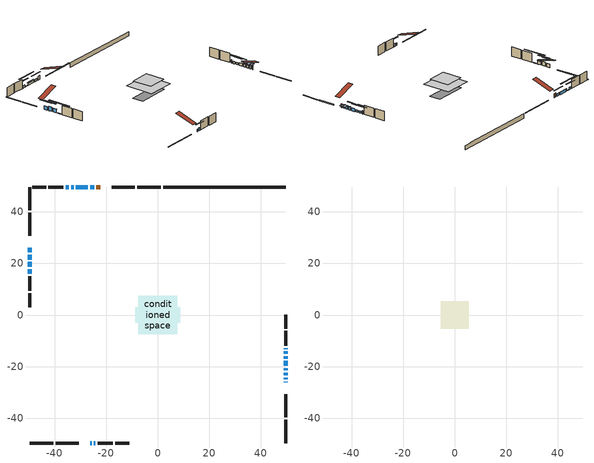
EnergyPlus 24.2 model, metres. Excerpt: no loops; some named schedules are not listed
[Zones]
conditioned space
 floor adiabatic (AdiabaticFloorConstruction): -7.56,-7.56 -7.56,7.56 7.56,7.56 7.56,-7.56 z3.05
 floor foundation (Slab1 construction): -8.82,-3.06 -8.82,3.06 8.82,3.06 8.82,-3.06 z-1.77
 wall outside (RimJoist1 construction): 1.19,49.67 -7.92,49.67 / -49.67,-49.67 -40.56,-49.67 / -49.67,49.67 -49.67,40.56 / 49.67,-49.67 49.67,-40.56 z0.61:0.91
 wall outside (RimJoist2 construction): -8.84,49.67 -17.76,49.67 / -39.63,-49.67 -30.72,-49.67 / -49.67,39.63 -49.67,30.72 / 49.67,-39.63 49.67,-30.72 z0.61:0.91
 wall outside (AdiabaticWallConstruction 1): -22.36,49.67 -23.78,49.67 z0.61:2.64
 wall outside (AdiabaticWallConstruction): -26.12,-49.67 -25.7,-49.67 / -24.71,49.67 -26.23,49.67 / -27.16,49.67 -31.73,49.67 / 49.67,-16.9 49.67,-15.98 / 49.67,-15.06 49.67,-14.14 / -34.5,49.67 -35.72,49.67 z0.61:1.83; -24.78,-49.67 -24.17,-49.67 z0.61:2.14; -49.67,26.12 -49.67,24.29 / -49.67,20.6 -49.67,18.77 z0.61:2.44; -49.67,23.36 -49.67,21.53 z0.61:2.77; 49.67,-26.12 49.67,-25.81 / 49.67,-24.88 49.67,-24.27 / 49.67,-23.34 49.67,-22.43 / 49.67,-21.5 49.67,-20.58 / 49.67,-13.21 49.67,-12.91 z0.61:2.29; -32.66,49.67 -33.58,49.67 / -49.67,17.84 -49.67,16.01 z0.61:0.92; 49.67,-19.66 49.67,-17.83 z0.61:2.13
 wall outside (Wall1 construction): -36.65,49.67 -42.42,49.67 / -23.24,-49.67 -17.47,-49.67 / -49.67,15.08 -49.67,9.31 / 49.67,-11.98 49.67,-6.21 z0.61:5.49
 wall outside (Wall2 construction): -43.35,49.67 -48.74,49.67 / -16.54,-49.67 -11.15,-49.67 / -49.67,8.38 -49.67,3 / 49.67,-5.28 49.67,0.11 z0.61:5.49
 wall foundation (FoundationWall1 construction): 2.12,49.67,-1.77 2.12,49.67,0.61 44.91,49.67,0.61 44.91,49.67,0.43 49.67,49.67,0.43 49.67,49.67,-1.77
 window (WindowConstruction 15): -26.12,-49.67 -25.71,-49.67 z0.61:1.83
 window (WindowConstruction 5): -24.71,49.67 -26.23,49.67 z0.61:1.83
 window (WindowConstruction 6): -24.78,-49.67 -24.17,-49.67 z0.61:2.13
 window (WindowConstruction 7): -49.67,26.12 -49.67,24.29 z0.61:2.44
 window (WindowConstruction 8): -49.67,23.36 -49.67,21.53 z0.61:2.77
 window (WindowConstruction 9): 49.67,-26.12 49.67,-25.81 z0.61:2.29
 window (WindowConstruction 10): 49.67,-24.88 49.67,-24.27 z0.61:2.29
 window (WindowConstruction 11): 49.67,-23.34 49.67,-22.43 z0.61:2.29
 window (WindowConstruction 12): 49.67,-21.5 49.67,-20.59 z0.61:2.29
 window (WindowConstruction 13): -27.16,49.67 -31.73,49.67 z0.61:1.83
 window (WindowConstruction 14): -49.67,20.6 -49.67,18.77 z0.61:2.44
 window (WindowConstruction 16): -32.66,49.67 -33.57,49.67 z0.61:0.91
 window (WindowConstruction 17): -49.67,17.84 -49.67,16.01 z0.61:0.91
 window (WindowConstruction): 49.67,-19.66 49.67,-17.83 z0.61:2.13
 window (WindowConstruction 1): 49.67,-16.9 49.67,-15.98 z0.61:1.83
 window (WindowConstruction 2): 49.67,-15.06 49.67,-14.14 z0.61:1.83
 window (WindowConstruction 3): 49.67,-13.21 49.67,-12.91 z0.61:2.29
 window (WindowConstruction 4): -34.5,49.67 -35.72,49.67 z0.61:1.83
 door (Door): -22.36,49.67 -23.78,49.67 z0.61:2.64
 ceiling adiabatic (AdiabaticFloorConstruction): 7.56,-7.56 7.56,7.56 -7.56,7.56 -7.56,-7.56 z3.05
attic - vented
 floor to conditioned space (Floor1 construction Reversed): -5.34,-5.34 -5.34,5.34 5.34,5.34 5.34,-5.34 z5.49
 roof outside (Roof1 construction): -21.43,49.67,5.49 -21.43,39.26,8.96 -18.69,39.26,8.96 -18.69,49.67,5.49; -27.05,-49.67,5.49 -27.05,-39.26,8.96 -29.79,-39.26,8.96 -29.79,-49.67,5.49; -49.67,27.05,5.49 -39.26,27.05,8.96 -39.26,29.79,8.96 -49.67,29.79,5.49; 49.67,-27.05,5.49 39.26,-27.05,8.96 39.26,-29.79,8.96 49.67,-29.79,5.49
shading: -28.87,49.67 -22.07,49.67 -22.07,50.08 -28.87,50.08 z4.47; -21.53,-49.67 -27.42,-49.67 -27.42,-50.08 -21.53,-50.08 z4.77; -49.67,21.65 -49.67,28.76 -50.08,28.76 -50.08,21.65 z5.08; -49.67,18.89 -49.67,26 -50.08,26 -50.08,18.89 z5.41; 49.67,-25.61 49.67,-26.32 50.08,-26.32 50.08,-25.61 z2.49; 49.67,-23.97 49.67,-25.18 52.11,-25.18 52.11,-23.97 z2.59; 49.67,-22.13 49.67,-23.64 52.11,-23.64 52.11,-22.13 z2.59; 49.67,-20.38 49.67,-21.7 50.08,-21.7 50.08,-20.38 z2.49; -31.93,49.67 -26.96,49.67 -26.96,50.08 -31.93,50.08 z2.03; -49.67,18.57 -49.67,20.8 -50.08,20.8 -50.08,18.57 z2.64; -38.95,49.67 -27.28,49.67 -27.28,50.08 -38.95,50.08 z6.29; -49.67,10.63 -49.67,23.22 -50.08,23.22 -50.08,10.63 z6.29; 49.67,-15.19 49.67,-22.3 50.08,-22.3 50.08,-15.19 z4.77; 49.67,-13.35 49.67,-19.54 50.08,-19.54 50.08,-13.35 z4.47; 49.67,-11.5 49.67,-17.7 50.08,-17.7 50.08,-11.5 z4.47; 49.67,-10.27 49.67,-15.85 50.08,-15.85 50.08,-10.27 z4.93; -38.36,49.67 -31.86,49.67 -31.86,50.08 -38.36,50.08 z4.47
[Building]
Building 1: Terrain=Suburbs
[Site:Location]
Toronto City Centre_ON: Latitude {deg}=43.63; Longitude {deg}=-79.39; Time Zone {hr}=-5; Elevation {m}=77; Keep Site Location Information=Yes
[Site:GroundTemperature:Shallow]
5.01852, 3.26908, 3.12898, 3.95918, 7.29196, 10.6092, 13.4851, 15.3069, 15.4617, 13.9799, 11.1774, 7.9619
[Site:WaterMainsTemperature]
Calculation Method=Schedule; Temperature Schedule=mains temperature schedule
[Material] Roughness=Rough; Thermal Absorptance=0.9
Name | Thickness {m} | Conductivity {W/m-K} | Density {kg/m3} | Specific Heat {J/kg-K} | Solar Absorptance | Visible Absorptance
asphalt or fiberglass shingles | 0.00635 | 0.162714 | 1121.4 | 1465.45 | 0.4 | 0.4
ceiling loosefill ins | 0.169333 | 0.0480833 | 16.02 | 1046.75 | 0.7 | 0.7
ceiling stud and cavity | 0.1397 | 0.0985555 | 65.682 | 1177.47 | 0.7 | 0.7
concrete 4.0 in. | 0.1016 | 1.803125 | 2242.8 | 837.4 | 0.7 | 0.7
concrete 8.0 in. | 0.2032 | 1.803125 | 2242.8 | 837.4 | 0.7 | 0.7
door material | 0.04445 | 0.053851 | 512.64 | 1214.23 | 0.7 | 0.7
exterior vertical ins | 0.00241454 | 0.029427 | 32.04 | 1214.23 | 0.7 | 0.7
floor covering | 0.0127 | 0.0433444 | 54.468 | 1339.84 | 0.6 | 0.6
floor rigid ins; wall rigid ins | 0.512978 | 0.029427 | 32.04 | 1214.23 | 0.7 | 0.7
floor stud and cavity | 0.1397 | 1.75129 | 37.0049 | 1207.88 | 0.7 | 0.7
furniture material conditioned space 1 | 0.1524 | 0.115458 | 640.8 | 1214.23 | 0.6 | 0.6
gypsum board | 0.0127 | 0.160291 | 801 | 837.4 | 0.6 | 0.6
gypsum board 1 | 0.0127 | 0.160291 | 801 | 837.4 | 0.7 | 0.7
osb sheathing 0.5 in. | 0.0127 | 0.115458 | 512.64 | 1214.23 | 0.7 | 0.7
osb sheathing 0.75 in. | 0.01905 | 0.115458 | 512.64 | 1214.23 | 0.7 | 0.7
osb sheathing 2.0 in. | 0.0508 | 0.115458 | 512.64 | 1214.23 | 0.7 | 0.7
rim joist rigid ins | 0.051816 | 0.029427 | 32.04 | 1214.23 | 0.7 | 0.7
rim joist stud and cavity | 0.0508 | 0.0405436 | 125.044 | 1163.47 | 0.6 | 0.6
rim joist stud and cavity 1 | 0.0508 | 0.0336412 | 125.044 | 1163.47 | 0.6 | 0.6
slab rigid ins | 0.00025908 | 0.029427 | 32.04 | 1214.23 | 0.7 | 0.7
wall stud and cavity | 0.1397 | 0.0803019 | 139.0536 | 1170.24 | 0.7 | 0.7
wall stud and cavity 1 | 0.1397 | 0.080875 | 139.0536 | 1170.24 | 0.7 | 0.7
wall stud and cavity 2 | 0.0889 | 0.380278 | 52.3479 | 1209.89 | 0.7 | 0.7
wall stud and cavity 3 | 0.0889 | 0.391764 | 83.0341 | 1211.67 | 0.7 | 0.7
wood siding | 0.0254 | 0.102417 | 544.68 | 1172.36 | 0.4 | 0.4
wood siding 1; wood siding 2; wood siding 3 | 0.0254 | 0.102417 | 544.68 | 1172.36 | 0.7 | 0.7
[WindowMaterial:SimpleGlazingSystem]
Name | U-Factor {W/m2-K} | Solar Heat Gain Coefficient
WindowMaterial | 2.927009 | 0.66
WindowMaterial 1 | 2.99912 | 0.59
WindowMaterial 10 | 3.026374 | 0.54
WindowMaterial 11 | 3.063281 | 0.52
WindowMaterial 2 | 2.93609 | 0.65
WindowMaterial 3 | 3.06271 | 0.54
WindowMaterial 4 | 2.96789 | 0.62
WindowMaterial 5 | 2.91111 | 0.68
WindowMaterial 6 | 4.0064 | 0.67
WindowMaterial 7 | 2.9219 | 0.67
WindowMaterial 8 | 2.904297 | 0.61
WindowMaterial 9 | 2.92474 | 0.66
[Construction]
AdiabaticFloorConstruction: floor stud and cavity, floor rigid ins, osb sheathing 0.75 in., floor covering
AdiabaticWallConstruction: wood siding 2, wall rigid ins, wall stud and cavity 2, gypsum board
AdiabaticWallConstruction 1: wood siding 3, wall rigid ins, wall stud and cavity 2, gypsum board
Door: door material
Floor1 construction Reversed: gypsum board, ceiling stud and cavity, ceiling loosefill ins
FoundationWall1 construction: concrete 8.0 in., gypsum board 1
furniture construction conditioned space 1: furniture material conditioned space 1
PartitionWallConstruction: gypsum board, wall stud and cavity 3, gypsum board
RimJoist1 construction: wood siding 1, rim joist rigid ins, osb sheathing 2.0 in., rim joist stud and cavity
RimJoist2 construction: wood siding 1, rim joist rigid ins, osb sheathing 2.0 in., rim joist stud and cavity 1
Roof1 construction: asphalt or fiberglass shingles
Slab1 construction: slab rigid ins, concrete 4.0 in.
Wall1 construction: wood siding, osb sheathing 0.5 in., wall stud and cavity, gypsum board
Wall2 construction: wood siding, osb sheathing 0.5 in., wall stud and cavity 1, gypsum board
WindowConstruction: WindowMaterial
WindowConstruction 1: WindowMaterial 1
WindowConstruction 10; WindowConstruction 3; WindowConstruction 9: WindowMaterial 3
WindowConstruction 11; WindowConstruction 12: WindowMaterial 9
WindowConstruction 13; WindowConstruction 5: WindowMaterial 5
WindowConstruction 14; WindowConstruction 7: WindowMaterial 7
WindowConstruction 15: WindowMaterial 10
WindowConstruction 16; WindowConstruction 17: WindowMaterial 11
WindowConstruction 2: WindowMaterial 2
WindowConstruction 4: WindowMaterial 4
WindowConstruction 6: WindowMaterial 6
WindowConstruction 8: WindowMaterial 8
[Zone] Multiplier=1; Part of Total Floor Area=Yes
Name | Volume {m3}
attic - vented | 64.3287
conditioned space | 900
[Space]
Name | Zone | Volume {m3}
attic - vented 1 | attic - vented | 64.3287
conditioned space 1 | conditioned space | 900
[ZoneInfiltration:EffectiveLeakageArea]
infil attic - vented 1: Zone or Space=attic - vented 1; Schedule=Always On Discrete; Effective Air Leakage Area {cm2}=4808.84; Stack Coefficient=0.000241277; Wind Coefficient=1.04949e-05
[ZoneMixing]
whole house fan mix: Zone or Space=attic - vented; Schedule=Always On Continuous; Design Flow Rate Calculation Method=Flow/Zone; Design Flow Rate {m3/s}=0; Source Zone or Space=conditioned space
[SurfaceProperty:ExposedFoundationPerimeter]
Slab1: Exposed Perimeter Calculation Method=TotalExposedPerimeter; Total Exposed Perimeter {m}=47.548
[InternalMass] Zone or ZoneList=conditioned space; Space or SpaceList=conditioned space 1
Name | Construction | Surface Area {m2}
furniture mass conditioned space 1 | furniture construction conditioned space 1 | 134.604
partition wall mass | PartitionWallConstruction | 336.51
[Lights]
interior lighting: Zone or ZoneList or Space or SpaceList=conditioned space 1; Schedule=interior lighting schedule; Design Level Calculation Method=LightingLevel; Lighting Level {W}=343.2; Return Air Fraction=0; Fraction Radiant=0.6; Fraction Visible=0.2; Fraction Replaceable=1
[People]
occupants: Zone or ZoneList or Space or SpaceList=conditioned space 1; Number of People Schedule=occupants schedule; Number of People Calculation Method=People; Number of People=3; Fraction Radiant=0.314171; Sensible Heat Fraction=0.56303; Activity Level Schedule=occupants activity schedule; Carbon Dioxide Generation Rate {m3/s-W}=0; Enable ASHRAE 55 Comfort Warnings=No; Mean Radiant Temperature Calculation Type=EnclosureAveraged
[ElectricEquipment] Zone or ZoneList or Space or SpaceList=conditioned space 1; Design Level Calculation Method=EquipmentLevel
Name | Schedule | Design Level {W} | Fraction Latent | Fraction Radiant | Fraction Lost
clothes dryer | clothes dryer schedule | 140.772 | 0.015 | 0.081 | 0.85
clothes washer | clothes washer schedule | 32.1985 | 0.03 | 0.162 | 0.7
cooking range | cooking range schedule | 215.147 | 0.08 | 0.432 | 0.2
dishwasher | dishwasher schedule | 66.8632 | 0.3 | 0.18 | 0.4
fridge | fridge schedule | 72.9452 | 0 | 0.6 | 0
mech vent bath fan 0 | mech vent bath fan 0 schedule | 43 | 0 | 0 | 1
mech vent bath fan 1 | mech vent bath fan 1 schedule | 43 | 0 | 0 | 1
mech vent house fan | mech vent house fan schedule | 0 | 0 | 0 | 1
mech vent house fan cfis | mech vent house fan cfis schedule | 0 | 0 | 0 | 0
mech vent range fan 0 | mech vent range fan 0 schedule | 43 | 0 | 0 | 1
misc plug loads | misc plug loads schedule | 494.7 | 0.045 | 0.513 | 0.1
whole house fan | Always On Discrete | 0 | 0 | 0 | 1
[OtherEquipment] Zone or ZoneList or Space or SpaceList=conditioned space 1; Design Level Calculation Method=EquipmentLevel
Name | Fuel Type | Schedule | Design Level {W} | Fraction Latent | Fraction Radiant | Fraction Lost
clothes dryer 1 | Electricity | clothes dryer schedule | 0 | 0.015 | 0.081 | 0.85
cooking range 1 | Electricity | cooking range schedule | 0 | 0.08 | 0.432 | 0.2
general water use latent | None | general water use schedule | 62.594 | 1 | 0 | 0
general water use sensible | None | general water use schedule | -61.6891 | 0 | 0.6 | 0
mech vent house fan latent load | None | Always On Discrete | 0 | 1 | 0 | 0
mech vent house fan sensible load | None | Always On Discrete | 0 | 0 | 0 | 0
water heater energy adjustment1 | NaturalGas | Always On Discrete | 0.01 | 0 | 0 | 1
[ZoneInfiltration:DesignFlowRate] Zone or ZoneList or Space or SpaceList=conditioned space 1; Schedule=Always On Discrete; Design Flow Rate Calculation Method=Flow/Zone; Design Flow Rate {m3/s}=0
infil flow; natural vent flow; whole house fan flow
[AvailabilityManager:Scheduled]
central ac and furnace airloop Availability Manager: Schedule=Always On Discrete
[Foundation:Kiva]
Foundation Kiva 1: Initial Indoor Air Temperature {C}=18; Wall Height Above Grade {m}=0.609996; Wall Depth Below Slab {m}=0.2032; Custom Block Material Name 1=exterior vertical ins; Custom Block Depth 1 {m}=2.38; Custom Block X Position 1 {m}=0.2159; Custom Block Z Position 1 {m}=0
[Foundation:Kiva:Settings]
Soil Conductivity {W/m-K}=0.849921; Soil Density {kg/m3}=1842.3; Soil Specific Heat {J/kg-K}=418.7; Ground Solar Absorptivity=0.9; Ground Thermal Absorptivity=0.9; Ground Surface Roughness {m}=0.03; Far-Field Width {m}=40; Deep-Ground Boundary Condition=ZeroFlux; Deep-Ground Depth {m}=40; Minimum Cell Dimension {m}=0.2; Maximum Cell Growth Coefficient=3; Simulation Timestep=Timestep
[Exterior:Lights]
exterior lighting: Schedule=exterior lighting schedule; Design Level {W}=75.6
[EnergyManagementSystem:GlobalVariable]
central_ac_and_furnace_airloop_Fan_RTF
infil_program_Qfan
infil_program_Qinf
natural_vent_program_Qnv
natural_vent_program_Qwhf
[EnergyManagementSystem:Sensor]
Name | Output:Variable or Output:Meter Index Key | Output:Variable or Output:Meter
airflow_gain | infil flow | Infiltration Sensible Heat Gain Energy
airflow_gain_1 | natural vent flow | Infiltration Sensible Heat Gain Energy
airflow_gain_2 | whole house fan flow | Infiltration Sensible Heat Gain Energy
airflow_loss | infil flow | Infiltration Sensible Heat Loss Energy
airflow_loss_1 | natural vent flow | Infiltration Sensible Heat Loss Energy
airflow_loss_2 | whole house fan flow | Infiltration Sensible Heat Loss Energy
clg_load_cond |  | Cooling:EnergyTransfer:Zone:CONDITIONED SPACE
clg_sp_s; clg_sp_s_1 | cooling setpoint | Schedule Value
clothes_dryer_exhaust_0_sch_s | clothes dryer exhaust 0 schedule | Schedule Value
cool_season | cooling season schedule | Schedule Value
htg_load_cond |  | Heating:EnergyTransfer:Zone:CONDITIONED SPACE
htg_sp_s; htg_sp_s_1 | heating setpoint | Schedule Value
ig_ee_conv | clothes dryer | Electric Equipment Convective Heating Energy
ig_ee_conv_2 | cooking range | Electric Equipment Convective Heating Energy
ig_ee_conv_4 | fridge | Electric Equipment Convective Heating Energy
ig_ee_conv_5 | misc plug loads | Electric Equipment Convective Heating Energy
ig_ee_conv_6 | whole house fan | Electric Equipment Convective Heating Energy
ig_ee_rad | clothes dryer | Electric Equipment Radiant Heating Energy
ig_ee_rad_2 | cooking range | Electric Equipment Radiant Heating Energy
ig_ee_rad_4 | fridge | Electric Equipment Radiant Heating Energy
ig_ee_rad_5 | misc plug loads | Electric Equipment Radiant Heating Energy
ig_ee_rad_6 | whole house fan | Electric Equipment Radiant Heating Energy
ig_lgt_conv | interior lighting | Lights Convective Heating Energy
ig_lgt_rad | interior lighting | Lights Radiant Heating Energy
ig_lgt_vis | interior lighting | Lights Visible Radiation Heating Energy
ig_oe_conv | clothes dryer 1 | Other Equipment Convective Heating Energy
ig_oe_conv_1 | cooking range 1 | Other Equipment Convective Heating Energy
ig_oe_conv_2 | general water use latent | Other Equipment Convective Heating Energy
ig_oe_conv_3 | general water use sensible | Other Equipment Convective Heating Energy
ig_oe_conv_4 | water heater energy adjustment1 | Other Equipment Convective Heating Energy
ig_oe_rad | clothes dryer 1 | Other Equipment Radiant Heating Energy
ig_oe_rad_1 | cooking range 1 | Other Equipment Radiant Heating Energy
ig_oe_rad_2 | general water use latent | Other Equipment Radiant Heating Energy
ig_oe_rad_3 | general water use sensible | Other Equipment Radiant Heating Energy
ig_oe_rad_4 | water heater energy adjustment1 | Other Equipment Radiant Heating Energy
ig_ppl_conv | occupants | People Convective Heating Energy
ig_ppl_rad | occupants | People Radiant Heating Energy
im_conv | furniture mass conditioned space 1 | Surface Inside Face Convection Heat Gain Energy
im_conv_1 | partition wall mass | Surface Inside Face Convection Heat Gain Energy
im_ig | furniture mass conditioned space 1 | Surface Inside Face Internal Gains Radiation Heat Gain Energy
im_ig_1 | partition wall mass | Surface Inside Face Internal Gains Radiation Heat Gain Energy
im_lgt | furniture mass conditioned space 1 | Surface Inside Face Lights Radiation Heat Gain Energy
im_lgt_1 | partition wall mass | Surface Inside Face Lights Radiation Heat Gain Energy
im_sol | furniture mass conditioned space 1 | Surface Inside Face Solar Radiation Heat Gain Energy
im_sol_1 | partition wall mass | Surface Inside Face Solar Radiation Heat Gain Energy
im_surf | furniture mass conditioned space 1 | Surface Inside Face Net Surface Thermal Radiation Heat Gain Energy
im_surf_1 | partition wall mass | Surface Inside Face Net Surface Thermal Radiation Heat Gain Energy
mech_vent_bath_fan_0_sch_s | mech vent bath fan 0 schedule | Schedule Value
mech_vent_bath_fan_1_sch_s | mech vent bath fan 1 schedule | Schedule Value
mech_vent_range_fan_0_sch_s | mech vent range fan 0 schedule | Schedule Value
mv_conv | mech vent bath fan 0 | Electric Equipment Convective Heating Energy
mv_conv_1 | mech vent bath fan 1 | Electric Equipment Convective Heating Energy
mv_conv_2 | mech vent house fan | Electric Equipment Convective Heating Energy
mv_conv_3 | mech vent house fan cfis | Electric Equipment Convective Heating Energy
mv_conv_4 | mech vent range fan 0 | Electric Equipment Convective Heating Energy
mv_conv_5 | mech vent house fan latent load | Other Equipment Convective Heating Energy
mv_conv_6 | mech vent house fan sensible load | Other Equipment Convective Heating Energy
mv_rad | mech vent bath fan 0 | Electric Equipment Radiant Heating Energy
mv_rad_1 | mech vent bath fan 1 | Electric Equipment Radiant Heating Energy
mv_rad_2 | mech vent house fan | Electric Equipment Radiant Heating Energy
mv_rad_3 | mech vent house fan cfis | Electric Equipment Radiant Heating Energy
mv_rad_4 | mech vent range fan 0 | Electric Equipment Radiant Heating Energy
mv_rad_5 | mech vent house fan latent load | Other Equipment Radiant Heating Energy
mv_rad_6 | mech vent house fan sensible load | Other Equipment Radiant Heating Energy
natural_vent_s | natural vent schedule | Schedule Value
out_pb_s |  | Site Outdoor Air Barometric Pressure
out_wt_s |  | Site Outdoor Air Humidity Ratio
site_vw_s |  | Site Wind Speed
ss_back_out | Window1 | Surface Window Shortwave from Zone Back Out Window Heat Transfer Rate
ss_back_out_1 | Window11 | Surface Window Shortwave from Zone Back Out Window Heat Transfer Rate
ss_back_out_10 | Window24 | Surface Window Shortwave from Zone Back Out Window Heat Transfer Rate
ss_back_out_11 | Window26 | Surface Window Shortwave from Zone Back Out Window Heat Transfer Rate
ss_back_out_12 | Window27 | Surface Window Shortwave from Zone Back Out Window Heat Transfer Rate
ss_back_out_13 | Window3 | Surface Window Shortwave from Zone Back Out Window Heat Transfer Rate
ss_back_out_14 | Window5 | Surface Window Shortwave from Zone Back Out Window Heat Transfer Rate
ss_back_out_15 | Window7 | Surface Window Shortwave from Zone Back Out Window Heat Transfer Rate
ss_back_out_16 | Window8 | Surface Window Shortwave from Zone Back Out Window Heat Transfer Rate
ss_back_out_17 | Window9 | Surface Window Shortwave from Zone Back Out Window Heat Transfer Rate
ss_back_out_2 | Window12 | Surface Window Shortwave from Zone Back Out Window Heat Transfer Rate
ss_back_out_3 | Window13 | Surface Window Shortwave from Zone Back Out Window Heat Transfer Rate
ss_back_out_4 | Window15 | Surface Window Shortwave from Zone Back Out Window Heat Transfer Rate
ss_back_out_5 | Window16 | Surface Window Shortwave from Zone Back Out Window Heat Transfer Rate
ss_back_out_6 | Window17 | Surface Window Shortwave from Zone Back Out Window Heat Transfer Rate
ss_back_out_7 | Window19 | Surface Window Shortwave from Zone Back Out Window Heat Transfer Rate
ss_back_out_8 | Window20 | Surface Window Shortwave from Zone Back Out Window Heat Transfer Rate
ss_back_out_9 | Window21 | Surface Window Shortwave from Zone Back Out Window Heat Transfer Rate
ss_conv | Door1 | Surface Inside Face Convection Heat Gain Energy
ss_conv_1 | Window1 | Surface Inside Face Convection Heat Gain Energy
ss_conv_10 | Window21 | Surface Inside Face Convection Heat Gain Energy
ss_conv_11 | Window24 | Surface Inside Face Convection Heat Gain Energy
ss_conv_12 | Window26 | Surface Inside Face Convection Heat Gain Energy
ss_conv_13 | Window27 | Surface Inside Face Convection Heat Gain Energy
ss_conv_14 | Window3 | Surface Inside Face Convection Heat Gain Energy
ss_conv_15 | Window5 | Surface Inside Face Convection Heat Gain Energy
ss_conv_16 | Window7 | Surface Inside Face Convection Heat Gain Energy
ss_conv_17 | Window8 | Surface Inside Face Convection Heat Gain Energy
ss_conv_18 | Window9 | Surface Inside Face Convection Heat Gain Energy
ss_conv_2 | Window11 | Surface Inside Face Convection Heat Gain Energy
ss_conv_3 | Window12 | Surface Inside Face Convection Heat Gain Energy
ss_conv_4 | Window13 | Surface Inside Face Convection Heat Gain Energy
ss_conv_5 | Window15 | Surface Inside Face Convection Heat Gain Energy
ss_conv_6 | Window16 | Surface Inside Face Convection Heat Gain Energy
ss_conv_7 | Window17 | Surface Inside Face Convection Heat Gain Energy
ss_conv_8 | Window19 | Surface Inside Face Convection Heat Gain Energy
ss_conv_9 | Window20 | Surface Inside Face Convection Heat Gain Energy
ss_ig | Door1 | Surface Inside Face Internal Gains Radiation Heat Gain Energy
ss_ig_1 | Window1 | Surface Inside Face Internal Gains Radiation Heat Gain Energy
ss_ig_10 | Window21 | Surface Inside Face Internal Gains Radiation Heat Gain Energy
ss_ig_11 | Window24 | Surface Inside Face Internal Gains Radiation Heat Gain Energy
ss_ig_12 | Window26 | Surface Inside Face Internal Gains Radiation Heat Gain Energy
ss_ig_13 | Window27 | Surface Inside Face Internal Gains Radiation Heat Gain Energy
ss_ig_14 | Window3 | Surface Inside Face Internal Gains Radiation Heat Gain Energy
ss_ig_15 | Window5 | Surface Inside Face Internal Gains Radiation Heat Gain Energy
ss_ig_16 | Window7 | Surface Inside Face Internal Gains Radiation Heat Gain Energy
ss_ig_17 | Window8 | Surface Inside Face Internal Gains Radiation Heat Gain Energy
ss_ig_18 | Window9 | Surface Inside Face Internal Gains Radiation Heat Gain Energy
ss_ig_2 | Window11 | Surface Inside Face Internal Gains Radiation Heat Gain Energy
ss_ig_3 | Window12 | Surface Inside Face Internal Gains Radiation Heat Gain Energy
ss_ig_4 | Window13 | Surface Inside Face Internal Gains Radiation Heat Gain Energy
ss_ig_5 | Window15 | Surface Inside Face Internal Gains Radiation Heat Gain Energy
ss_ig_6 | Window16 | Surface Inside Face Internal Gains Radiation Heat Gain Energy
ss_ig_7 | Window17 | Surface Inside Face Internal Gains Radiation Heat Gain Energy
ss_ig_8 | Window19 | Surface Inside Face Internal Gains Radiation Heat Gain Energy
ss_ig_9 | Window20 | Surface Inside Face Internal Gains Radiation Heat Gain Energy
ss_lgt | Door1 | Surface Inside Face Lights Radiation Heat Gain Energy
ss_sol | Door1 | Surface Inside Face Solar Radiation Heat Gain Energy
ss_surf | Door1 | Surface Inside Face Net Surface Thermal Radiation Heat Gain Energy
ss_surf_1 | Window1 | Surface Inside Face Net Surface Thermal Radiation Heat Gain Energy
ss_surf_10 | Window21 | Surface Inside Face Net Surface Thermal Radiation Heat Gain Energy
ss_surf_11 | Window24 | Surface Inside Face Net Surface Thermal Radiation Heat Gain Energy
ss_surf_12 | Window26 | Surface Inside Face Net Surface Thermal Radiation Heat Gain Energy
ss_surf_13 | Window27 | Surface Inside Face Net Surface Thermal Radiation Heat Gain Energy
ss_surf_14 | Window3 | Surface Inside Face Net Surface Thermal Radiation Heat Gain Energy
ss_surf_15 | Window5 | Surface Inside Face Net Surface Thermal Radiation Heat Gain Energy
ss_surf_16 | Window7 | Surface Inside Face Net Surface Thermal Radiation Heat Gain Energy
ss_surf_17 | Window8 | Surface Inside Face Net Surface Thermal Radiation Heat Gain Energy
